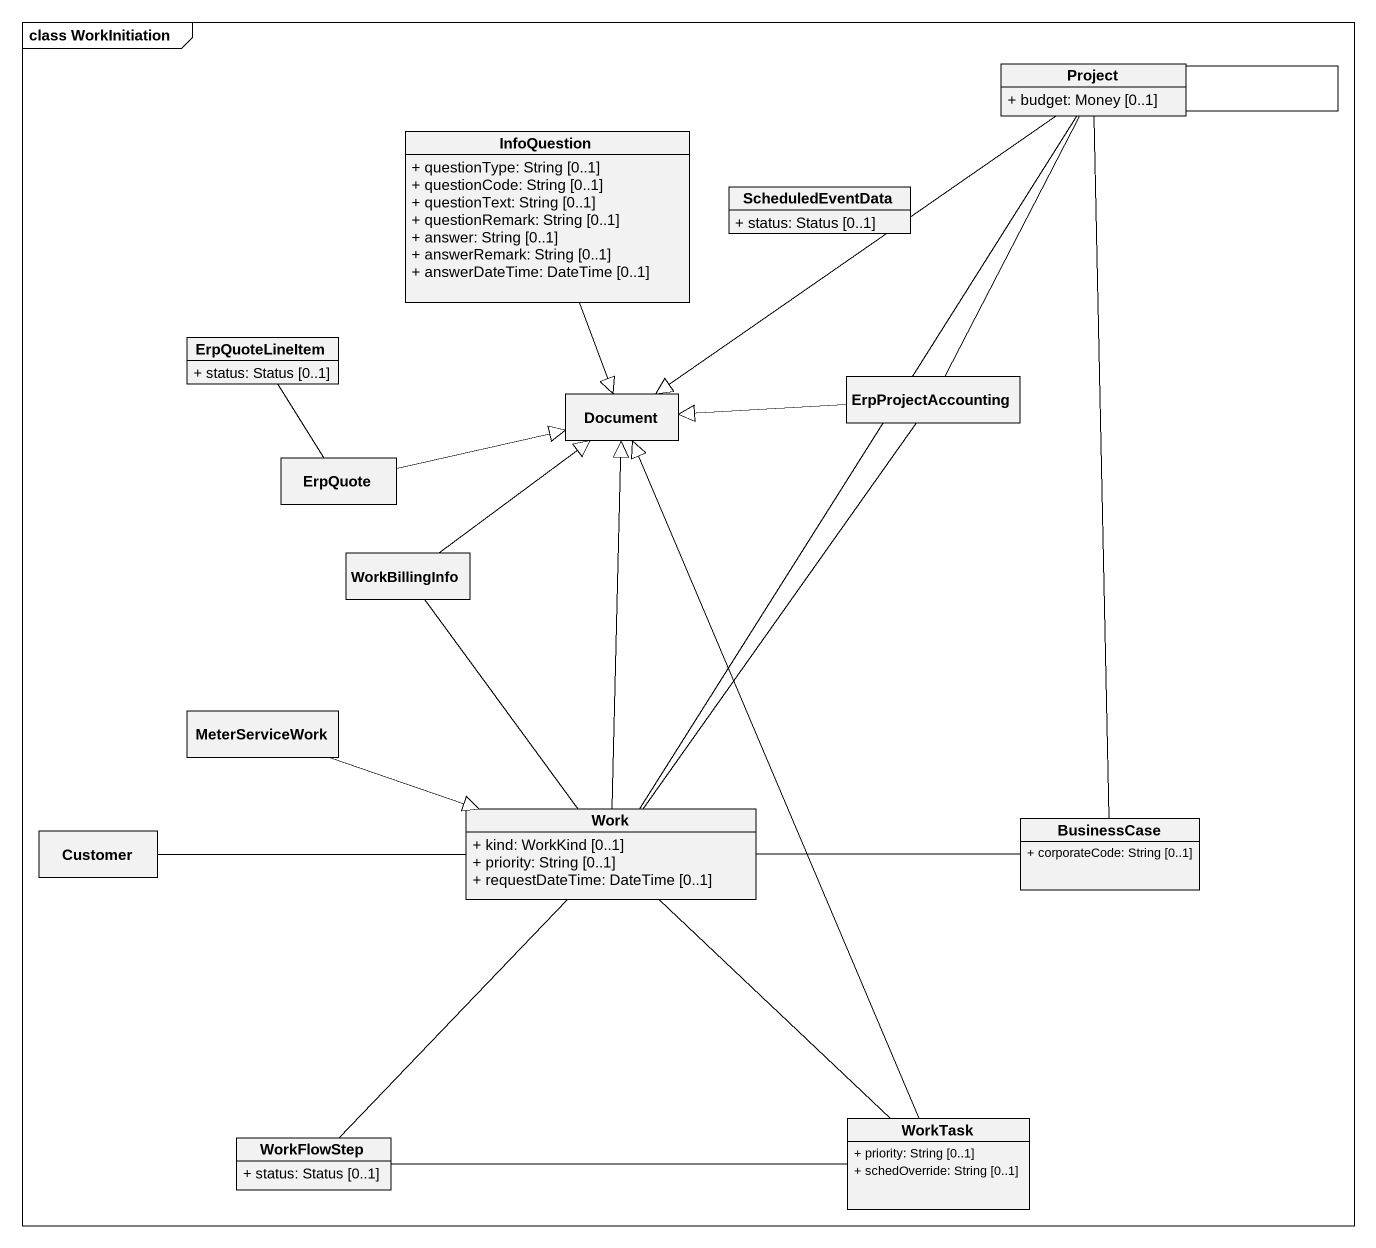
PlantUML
@startuml
mainframe class WorkInitiation
hide circle
hide empty members
skinparam classAttributeIconSize 0
class Project {
  + budget: Money [0..1]
}
class InfoQuestion {
  + questionType: String [0..1]
  + questionCode: String [0..1]
  + questionText: String [0..1]
  + questionRemark: String [0..1]
  + answer: String [0..1]
  + answerRemark: String [0..1]
  + answerDateTime: DateTime [0..1]
}
class ScheduledEventData {
  + status: Status [0..1]
}
class ErpQuoteLineItem {
  + status: Status [0..1]
}
class Document
class ErpProjectAccounting
class ErpQuote
class WorkBillingInfo
class MeterServiceWork
class Customer
class Work {
  + kind: WorkKind [0..1]
  + priority: String [0..1]
  + requestDateTime: DateTime [0..1]
}
class BusinessCase {
  + corporateCode: String [0..1]
}
class WorkFlowStep {
  + status: Status [0..1]
}
class WorkTask {
  + priority: String [0..1]
  + schedOverride: String [0..1]
}
Project -- Project
Project --|> Document
InfoQuestion --|> Document
ErpQuoteLineItem -- ErpQuote
ErpProjectAccounting -up- Project
ErpProjectAccounting -left-|> Document
ErpQuote -right-|> Document
WorkBillingInfo -up-|> Document
WorkBillingInfo -- Work
MeterServiceWork -right-|> Work
Customer -right- Work
Work -up- Project
Work -up-|> Document
Work -up- ErpProjectAccounting
Work -- WorkTask
BusinessCase -up- Project
BusinessCase -left- Work
WorkFlowStep -up- Work
WorkFlowStep -right- WorkTask
WorkTask -up-|> Document
@enduml
